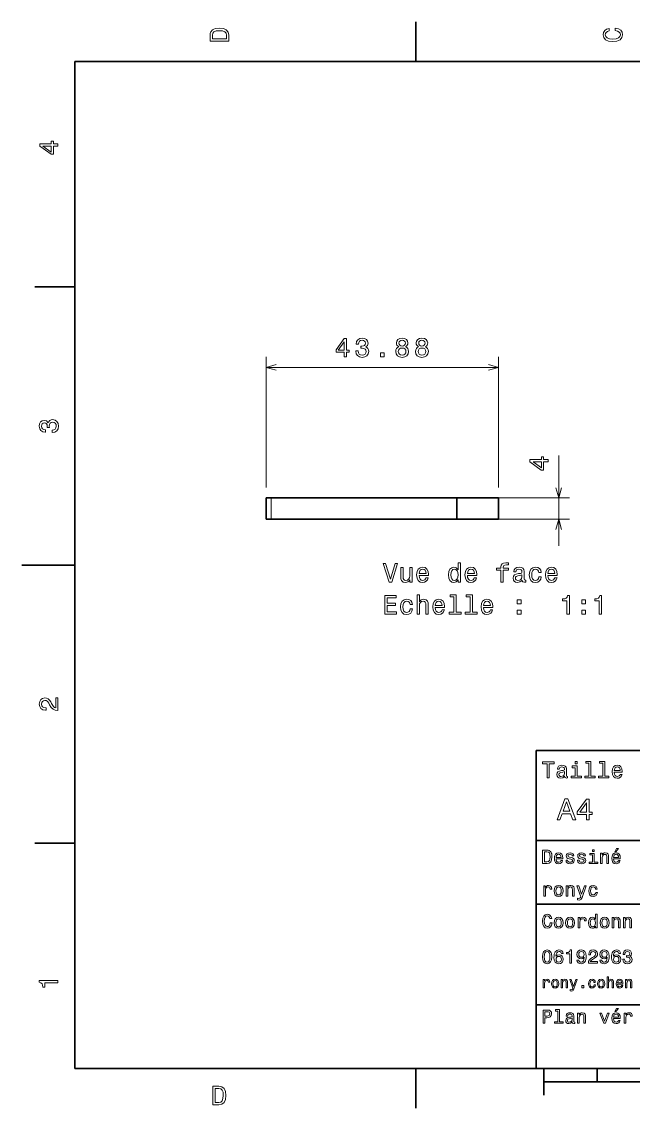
# Model space of a CAD drawing. Extents: x 0 to 297, y 0 to 210.
# Drawn here: x 0 to 115.3, y 2.5 to 207.5 of the extents above; entities that cross this region are included whole.
import ezdxf

# ---------------------------------------------------------------- set-up
doc = ezdxf.new("R2010")
doc.units = 0

msp = doc.modelspace()

# ---------------------------------------------------------------- linework, layer by layer
at = {"color": 7, "lineweight": 35, "ltscale": 0.1875}
for p, q in [((74.300003, 200), (74.300003, 207.5)), ((10, 157.5), (2.5, 157.5)), ((10, 52.5), (2.5, 52.5)), ((74.300003, 10), (74.300003, 2.5))]:
    msp.add_line(p, q, dxfattribs=at)
at = {"color": 7, "lineweight": 35}
for p, q in [((287, 200), (10, 200)), ((10, 200), (10, 10)), ((82.057739, 117.647324), (47.074219, 117.647324)), ((82.057739, 113.647324), (47.074219, 113.647324)), ((97, 10), (97, 70)), ((97, 70), (287, 70)), ((97, 53), (162, 53)), ((97, 41), (162, 41)), ((97, 22), (162, 22)), ((10, 10), (287, 10)), ((97, 10), (287, 10)), ((98.5, 7.5), (198.5, 7.5))]:
    msp.add_line(p, q, dxfattribs=at)
at = {"color": 7, "lineweight": 13}
for p, q in [((46.074219, 119.647324), (46.074219, 144.280594)), ((89.950195, 119.647324), (89.950195, 144.280594)), ((46.074219, 142.280594), (89.950195, 142.280594))]:
    msp.add_line(p, q, dxfattribs=at)
at = {"color": 230, "lineweight": 13, "ltscale": 0.4259}
msp.add_line((101.282227, 108.647324), (101.282227, 125.683334), dxfattribs=at)
at = {"color": 7, "lineweight": 35, "ltscale": 0.025}
for p, q in [((46.074219, 117.647324), (47.074219, 117.647324)), ((46.074219, 113.647324), (47.074219, 113.647324))]:
    msp.add_line(p, q, dxfattribs=at)
at = {"color": 7, "lineweight": 35, "ltscale": 0.1}
for p, q in [((46.074219, 113.647324), (46.074219, 117.647324)), ((82.057739, 113.647324), (82.057739, 117.647324)), ((89.950195, 117.647324), (89.950195, 113.647324))]:
    msp.add_line(p, q, dxfattribs=at)
at = {"color": 7, "lineweight": 13, "ltscale": 0.1}
msp.add_line((47.074219, 113.647324), (47.074219, 117.647324), dxfattribs=at)
at = {"color": 7, "lineweight": 35, "ltscale": 0.197311}
for p, q in [((82.057739, 117.647324), (89.950195, 117.647324)), ((82.057739, 113.647324), (89.950195, 113.647324))]:
    msp.add_line(p, q, dxfattribs=at)
at = {"color": 230, "lineweight": 13, "ltscale": 0.480612}
for p, q in [((84.057739, 117.647324), (103.282227, 117.647324)), ((84.057739, 113.647324), (103.282227, 113.647324))]:
    msp.add_line(p, q, dxfattribs=at)
at = {"color": 7, "lineweight": 35, "ltscale": 0.25}
msp.add_line((10, 105), (0, 105), dxfattribs=at)
at = {"color": 7, "lineweight": 35, "ltscale": 0.125}
msp.add_line((98.5, 10), (98.5, 5), dxfattribs=at)
at = {"color": 7, "lineweight": 35, "ltscale": 0.0625}
msp.add_line((108.5, 10), (108.5, 7.5), dxfattribs=at)
at = {"color": 7, "lineweight": 13}
for points in [[(35.533215, 204.994965), (35.533215, 203.829971), (39.033215, 203.829971), (39.033215, 204.994965), (38.922264, 205.544678), (38.584366, 205.953171), (38.034657, 206.205338), (37.283215, 206.296112), (36.516644, 206.215424), (36.21405, 206.114563), (35.971977, 205.973343), (35.644165, 205.56485), (35.563473, 205.297562)], [(35.951801, 204.959656), (36.027451, 205.342941), (36.259438, 205.605194), (36.672985, 205.761536), (37.283215, 205.811966), (37.873272, 205.756485), (38.286816, 205.600143), (38.533936, 205.332855), (38.614628, 204.959656), (38.614628, 204.298996), (35.951801, 204.298996)], [(111.93206, 205.817017), (112.35569, 205.716141), (112.658287, 205.549713), (112.844887, 205.317734), (112.905403, 205.045395), (112.814629, 204.71759), (112.54229, 204.460388), (112.098488, 204.28891), (111.483215, 204.233429), (110.872986, 204.28891), (110.424141, 204.455338), (110.151802, 204.71254), (110.055984, 205.045395), (110.106415, 205.287476), (110.247627, 205.494247), (110.474571, 205.655624), (110.787247, 205.766571), (110.787247, 206.245682), (110.308144, 206.094391), (109.94503, 205.832138), (109.718086, 205.474075), (109.637398, 205.045395), (109.763474, 204.510818), (110.116501, 204.10231), (110.696472, 203.840057), (111.483215, 203.749283), (112.269958, 203.840057), (112.84993, 204.10231), (113.208, 204.510818), (113.329041, 205.045395), (113.233215, 205.51442), (112.965927, 205.892654), (112.527161, 206.159943), (111.93206, 206.301163)], [(6.833213, 184.02739), (6.833213, 184.481277), (5.965778, 184.481277), (5.965778, 184.98056), (5.56232, 184.98056), (5.56232, 184.481277), (3.408862, 184.481277), (3.408862, 184.022339), (5.521974, 182.489197), (5.965778, 182.489197), (5.965778, 184.02739)], [(5.56232, 182.912827), (3.993876, 184.02739), (5.56232, 184.02739)], [(60.817566, 144.280594), (61.271423, 144.280594), (61.271423, 145.148026), (61.770691, 145.148026), (61.770691, 145.551498), (61.271423, 145.551498), (61.271423, 147.704941), (60.8125, 147.704941), (59.279358, 145.591843), (59.279358, 145.148026), (60.817566, 145.148026)], [(63.00531, 145.38002), (63.00531, 145.344711), (63.085999, 144.86055), (63.322998, 144.497452), (63.696228, 144.265457), (64.19043, 144.179733), (64.714966, 144.265457), (65.108337, 144.487381), (65.360474, 144.840378), (65.451233, 145.294296), (65.410889, 145.591843), (65.299988, 145.833908), (65.118408, 146.020493), (64.876343, 146.156662), (65.204163, 146.429001), (65.320129, 146.862717), (65.244507, 147.256088), (65.027649, 147.553635), (64.674622, 147.74025), (64.19043, 147.805801), (63.736572, 147.725113), (63.388611, 147.50322), (63.161621, 147.150192), (63.085999, 146.681168), (63.085999, 146.645859), (63.534851, 146.645859), (63.575195, 146.968643), (63.706299, 147.200638), (63.918091, 147.341843), (64.215698, 147.392258), (64.477905, 147.351913), (64.669556, 147.246017), (64.785583, 147.074539), (64.830933, 146.842545), (64.785583, 146.595444), (64.66449, 146.429001), (64.452698, 146.32814), (64.165222, 146.297897), (63.968567, 146.302933), (63.968567, 145.904526), (64.215698, 145.914597), (64.533386, 145.869217), (64.770447, 145.748184), (64.911621, 145.551498), (64.962097, 145.294296), (64.906616, 145.001785), (64.760315, 144.784927), (64.528381, 144.648758), (64.220703, 144.603348), (63.903015, 144.653793), (63.671021, 144.805099), (63.524719, 145.047165), (63.469299, 145.38002)], [(71.122864, 146.166763), (70.865662, 146.025558), (70.689148, 145.828873), (70.578186, 145.581741), (70.542908, 145.284195), (70.623596, 144.835342), (70.855591, 144.487381), (71.233826, 144.265457), (71.74823, 144.179733), (72.257629, 144.265457), (72.635864, 144.487381), (72.867859, 144.835342), (72.953552, 145.284195), (72.913208, 145.581741), (72.807312, 145.828873), (72.625732, 146.025558), (72.373596, 146.166763), (72.575317, 146.287796), (72.716553, 146.454239), (72.802246, 146.65596), (72.83252, 146.903061), (72.751831, 147.261154), (72.540039, 147.548599), (72.197083, 147.735214), (71.74823, 147.805801), (71.294373, 147.735214), (70.951416, 147.548599), (70.734558, 147.261154), (70.658875, 146.903061), (70.684143, 146.65596), (70.769836, 146.454239)], [(74.858887, 146.166763), (74.601685, 146.025558), (74.425171, 145.828873), (74.314209, 145.581741), (74.278931, 145.284195), (74.359619, 144.835342), (74.591614, 144.487381), (74.969849, 144.265457), (75.484253, 144.179733), (75.993652, 144.265457), (76.371887, 144.487381), (76.603882, 144.835342), (76.689575, 145.284195), (76.649231, 145.581741), (76.543335, 145.828873), (76.361755, 146.025558), (76.109619, 146.166763), (76.31134, 146.287796), (76.452576, 146.454239), (76.538269, 146.65596), (76.568542, 146.903061), (76.487854, 147.261154), (76.276062, 147.548599), (75.933105, 147.735214), (75.484253, 147.805801), (75.030396, 147.735214), (74.687439, 147.548599), (74.470581, 147.261154), (74.394897, 146.903061), (74.420166, 146.65596), (74.505859, 146.454239)], [(59.703003, 145.551498), (60.817566, 147.119919), (60.817566, 145.551498)], [(71.027039, 145.294296), (71.072449, 145.561569), (71.218689, 145.76329), (71.445618, 145.894424), (71.74823, 145.939804), (72.045776, 145.894424), (72.272705, 145.76329), (72.419006, 145.561569), (72.469421, 145.294296), (72.419006, 145.006821), (72.272705, 144.789963), (72.045776, 144.648758), (71.74823, 144.603348), (71.445618, 144.648758), (71.218689, 144.789963), (71.072449, 145.006821)], [(71.138, 146.862717), (71.178345, 147.084641), (71.299377, 147.256088), (71.491028, 147.362015), (71.74823, 147.402359), (72.000427, 147.362015), (72.192017, 147.256088), (72.313049, 147.084641), (72.358459, 146.862717), (72.313049, 146.635788), (72.192017, 146.459274), (72.000427, 146.343277), (71.74823, 146.307968), (71.491028, 146.348312), (71.299377, 146.459274), (71.178345, 146.635788)], [(74.763062, 145.294296), (74.808472, 145.561569), (74.954712, 145.76329), (75.181641, 145.894424), (75.484253, 145.939804), (75.781799, 145.894424), (76.008728, 145.76329), (76.155029, 145.561569), (76.205444, 145.294296), (76.155029, 145.006821), (76.008728, 144.789963), (75.781799, 144.648758), (75.484253, 144.603348), (75.181641, 144.648758), (74.954712, 144.789963), (74.808472, 145.006821)], [(74.874023, 146.862717), (74.914368, 147.084641), (75.0354, 147.256088), (75.227051, 147.362015), (75.484253, 147.402359), (75.73645, 147.362015), (75.92804, 147.256088), (76.049072, 147.084641), (76.094482, 146.862717), (76.049072, 146.635788), (75.92804, 146.459274), (75.73645, 146.343277), (75.484253, 146.307968), (75.227051, 146.348312), (75.0354, 146.459274), (74.914368, 146.635788)], [(67.664246, 144.280594), (68.360168, 144.280594), (68.360168, 145.032028), (67.664246, 145.032028)], [(5.73379, 129.979111), (5.769093, 129.979111), (6.253242, 130.059799), (6.616354, 130.296829), (6.848343, 130.670029), (6.934078, 131.164276), (6.848343, 131.688766), (6.626441, 132.082138), (6.273415, 132.334305), (5.819525, 132.425079), (5.521974, 132.384735), (5.279899, 132.273788), (5.0933, 132.092224), (4.957133, 131.850143), (4.684798, 132.177963), (4.251081, 132.293961), (3.857709, 132.218307), (3.560158, 132.00145), (3.373559, 131.648422), (3.307997, 131.164276), (3.388689, 130.710388), (3.610591, 130.362396), (3.963617, 130.135452), (4.432637, 130.059799), (4.46794, 130.059799), (4.46794, 130.508652), (4.145173, 130.548996), (3.913184, 130.680115), (3.771974, 130.891937), (3.721542, 131.189484), (3.761888, 131.451736), (3.867795, 131.643372), (4.039265, 131.759369), (4.271254, 131.804764), (4.518372, 131.759369), (4.684798, 131.638336), (4.785663, 131.426514), (4.815922, 131.139053), (4.810879, 130.942368), (5.209294, 130.942368), (5.199208, 131.189484), (5.244596, 131.507217), (5.365634, 131.744247), (5.56232, 131.885452), (5.819525, 131.935883), (6.112032, 131.880417), (6.328891, 131.734161), (6.465058, 131.502167), (6.510447, 131.194534), (6.460014, 130.876801), (6.308718, 130.644821), (6.066643, 130.498566), (5.73379, 130.443085)], [(70.407738, 105.295738), (69.53022, 102.315193), (68.62748, 105.295738), (68.148376, 105.295738), (69.278061, 101.790695), (69.782379, 101.790695), (70.886848, 105.295738)], [(74.946648, 103.016197), (76.721863, 103.016197), (76.726906, 103.222969), (76.64621, 103.80294), (76.424309, 104.236664), (76.071289, 104.498909), (75.602264, 104.594727), (75.143333, 104.493866), (74.790306, 104.211441), (74.563362, 103.75251), (74.482666, 103.147324), (74.558319, 102.527008), (74.785263, 102.073112), (75.133247, 101.790695), (75.587135, 101.694878), (75.980507, 101.760437), (76.303276, 101.931908), (76.540306, 102.204239), (76.676476, 102.567352), (76.237709, 102.567352), (76.146935, 102.365623), (76.015808, 102.214325), (75.642609, 102.093292), (75.355148, 102.148766), (75.13829, 102.325279), (74.997078, 102.61274), (74.946648, 103.001068)], [(82.294632, 102.209282), (82.294632, 101.790695), (82.738434, 101.790695), (82.738434, 105.411736), (82.299667, 105.411736), (82.299667, 104.085365), (81.961777, 104.468651), (81.755005, 104.559425), (81.517975, 104.594727), (81.089294, 104.493866), (80.756447, 104.211441), (80.539581, 103.757553), (80.463936, 103.147324), (80.539581, 102.537094), (80.756447, 102.078156), (81.089294, 101.790695), (81.517975, 101.694878), (81.755005, 101.730179), (81.96682, 101.820953)], [(84.054718, 103.016197), (85.829933, 103.016197), (85.834976, 103.222969), (85.75428, 103.80294), (85.532379, 104.236664), (85.179352, 104.498909), (84.710335, 104.594727), (84.251404, 104.493866), (83.898376, 104.211441), (83.671432, 103.75251), (83.590736, 103.147324), (83.666389, 102.527008), (83.893333, 102.073112), (84.241318, 101.790695), (84.695206, 101.694878), (85.088577, 101.760437), (85.411346, 101.931908), (85.648376, 102.204239), (85.784546, 102.567352), (85.345779, 102.567352), (85.255005, 102.365623), (85.123878, 102.214325), (84.750679, 102.093292), (84.463219, 102.148766), (84.246353, 102.325279), (84.105148, 102.61274), (84.054718, 103.001068)], [(90.353706, 104.029892), (90.353706, 101.790695), (90.797516, 101.790695), (90.797516, 104.029892), (91.806152, 104.029892), (91.806152, 104.408127), (90.797516, 104.408127), (90.797516, 104.574554), (90.832809, 104.776283), (90.948807, 104.912453), (91.145493, 104.993141), (91.427917, 105.023407), (91.806152, 105.003235), (91.806152, 105.38652), (91.327049, 105.411736), (90.893333, 105.366341), (90.590736, 105.230179), (90.40918, 104.993141), (90.353706, 104.655251), (90.353706, 104.408127), (89.541748, 104.408127), (89.541748, 104.029892)], [(94.383247, 102.143723), (94.383247, 102.128593), (94.408463, 101.957123), (94.484108, 101.836082), (94.801834, 101.740265), (95.04895, 101.780609), (95.04895, 102.12355), (94.943039, 102.108421), (94.801834, 102.173981), (94.776619, 102.37571), (94.776619, 103.777725), (94.716095, 104.135796), (94.539581, 104.387955), (94.231949, 104.539253), (93.798233, 104.594727), (93.374603, 104.53421), (93.06192, 104.36274), (92.865234, 104.095451), (92.799667, 103.742424), (92.799667, 103.712166), (93.19809, 103.712166), (93.233391, 103.923981), (93.344337, 104.075279), (93.525894, 104.166054), (93.783104, 104.201355), (94.03022, 104.17614), (94.206734, 104.100494), (94.312637, 103.969368), (94.347946, 103.787811), (94.327774, 103.575996), (94.247078, 103.470093), (94.045349, 103.419655), (93.667107, 103.379311), (93.233391, 103.288536), (92.925751, 103.127151), (92.744194, 102.874992), (92.688721, 102.501793), (92.739151, 102.168938), (92.895493, 101.921822), (93.147652, 101.76548), (93.495636, 101.710007), (93.964661, 101.81591)], [(97.535263, 103.601212), (97.974022, 103.601212), (97.88324, 104.004669), (97.666382, 104.322395), (97.328491, 104.519081), (96.889725, 104.594727), (96.405579, 104.493866), (96.037422, 104.211441), (95.805435, 103.75251), (95.724747, 103.137238), (95.800392, 102.527008), (96.027336, 102.073112), (96.385406, 101.790695), (96.874603, 101.694878), (97.308319, 101.770523), (97.64621, 101.982338), (97.878204, 102.315193), (97.979065, 102.758995), (97.555435, 102.758995), (97.479782, 102.476578), (97.338577, 102.264755), (97.136848, 102.133636), (96.889725, 102.093292), (96.582092, 102.158852), (96.360191, 102.36058), (96.224022, 102.688393), (96.178635, 103.152367), (96.224022, 103.606255), (96.365234, 103.934067), (96.592178, 104.135796), (96.889725, 104.206398), (97.151978, 104.161011), (97.348663, 104.045021), (97.479782, 103.853378)], [(99.234833, 103.016197), (101.01004, 103.016197), (101.015091, 103.222969), (100.934395, 103.80294), (100.712494, 104.236664), (100.359467, 104.498909), (99.89045, 104.594727), (99.431519, 104.493866), (99.078491, 104.211441), (98.851547, 103.75251), (98.770851, 103.147324), (98.846497, 102.527008), (99.073441, 102.073112), (99.421432, 101.790695), (99.87532, 101.694878), (100.268692, 101.760437), (100.591461, 101.931908), (100.828491, 102.204239), (100.964661, 102.567352), (100.525894, 102.567352), (100.43512, 102.365623), (100.303993, 102.214325), (99.930794, 102.093292), (99.643326, 102.148766), (99.426468, 102.325279), (99.285263, 102.61274), (99.234833, 103.001068)], [(73.610191, 104.498909), (73.166382, 104.498909), (73.166382, 102.935509), (73.115952, 102.572395), (72.969696, 102.31015), (72.742752, 102.148766), (72.445206, 102.098335), (72.208176, 102.13868), (72.056877, 102.259712), (71.971138, 102.466484), (71.950966, 102.758995), (71.950966, 104.498909), (71.507164, 104.498909), (71.507164, 102.718651), (71.522293, 102.36058), (71.618118, 102.063026), (71.910622, 101.790695), (72.379639, 101.694878), (72.631805, 101.730179), (72.848663, 101.820953), (73.035263, 101.977295), (73.186562, 102.204239), (73.186562, 101.790695), (73.610191, 101.790695)], [(74.946648, 103.389397), (75.002121, 103.737381), (75.13829, 103.994583), (75.345062, 104.150925), (75.617393, 104.206398), (75.884689, 104.150925), (76.091461, 103.994583), (76.217537, 103.737381), (76.262924, 103.389397)], [(81.59362, 104.196312), (81.886124, 104.12571), (82.108032, 103.929024), (82.239151, 103.601212), (82.289581, 103.147324), (82.239151, 102.688393), (82.108032, 102.36058), (81.886124, 102.158852), (81.59362, 102.093292), (81.316238, 102.158852), (81.104424, 102.36058), (80.963219, 102.693436), (80.917824, 103.147324), (80.963219, 103.596169), (81.104424, 103.923981), (81.316238, 104.12571)], [(84.054718, 103.389397), (84.110191, 103.737381), (84.246353, 103.994583), (84.453125, 104.150925), (84.725464, 104.206398), (84.992752, 104.150925), (85.199524, 103.994583), (85.325607, 103.737381), (85.370995, 103.389397)], [(94.332809, 102.738823), (94.272293, 102.476578), (94.110909, 102.274841), (93.868835, 102.143723), (93.571289, 102.098335), (93.379639, 102.12355), (93.243477, 102.204239), (93.157745, 102.345451), (93.132523, 102.542137), (93.152695, 102.718651), (93.233391, 102.844727), (93.556152, 102.985939), (93.964661, 103.046455), (94.332809, 103.167496)], [(99.234833, 103.389397), (99.290306, 103.737381), (99.426468, 103.994583), (99.63324, 104.150925), (99.905579, 104.206398), (100.172867, 104.150925), (100.379639, 103.994583), (100.505722, 103.737381), (100.551109, 103.389397)], [(68.471138, 95.743866), (70.690163, 95.743866), (70.690163, 96.167496), (68.93512, 96.167496), (68.93512, 97.352654), (70.49852, 97.352654), (70.49852, 97.77124), (68.93512, 97.77124), (68.93512, 98.820236), (70.649818, 98.820236), (70.649818, 99.243866), (68.471138, 99.243866)], [(73.247078, 97.554382), (73.685837, 97.554382), (73.595062, 97.95784), (73.378204, 98.275566), (73.040306, 98.472252), (72.601547, 98.547897), (72.117393, 98.447037), (71.749237, 98.164612), (71.51725, 97.705681), (71.436562, 97.090408), (71.512207, 96.480179), (71.739151, 96.026283), (72.097221, 95.743866), (72.586418, 95.648048), (73.020134, 95.723694), (73.358032, 95.935509), (73.590019, 96.268364), (73.69088, 96.712166), (73.26725, 96.712166), (73.191605, 96.429749), (73.050392, 96.217926), (72.848663, 96.086807), (72.601547, 96.046463), (72.293907, 96.112022), (72.072006, 96.313751), (71.935837, 96.641563), (71.89045, 97.105537), (71.935837, 97.559425), (72.077049, 97.887238), (72.303993, 98.088966), (72.601547, 98.159569), (72.863792, 98.114182), (73.060478, 97.998192), (73.191605, 97.806549)], [(74.558319, 95.743866), (75.002121, 95.743866), (75.002121, 97.307266), (75.047508, 97.665337), (75.193764, 97.927582), (75.420708, 98.088966), (75.723305, 98.149483), (75.965378, 98.099052), (76.116676, 97.962883), (76.192322, 97.735939), (76.217537, 97.43335), (76.217537, 95.743866), (76.661346, 95.743866), (76.661346, 97.524124), (76.641167, 97.882195), (76.550392, 98.179749), (76.252838, 98.45208), (75.788864, 98.547897), (75.536705, 98.512596), (75.319847, 98.416779), (75.13829, 98.26548), (75.002121, 98.058708), (75.002121, 99.364906), (74.558319, 99.364906)], [(77.982666, 96.969368), (79.757889, 96.969368), (79.762924, 97.17614), (79.682236, 97.756111), (79.460335, 98.189835), (79.107307, 98.45208), (78.63829, 98.547897), (78.179352, 98.447037), (77.826324, 98.164612), (77.59938, 97.705681), (77.518692, 97.100494), (77.594337, 96.480179), (77.821289, 96.026283), (78.169266, 95.743866), (78.623161, 95.648048), (79.016533, 95.713608), (79.339294, 95.885078), (79.576324, 96.15741), (79.712494, 96.520523), (79.273735, 96.520523), (79.182953, 96.318794), (79.051834, 96.167496), (78.678635, 96.046463), (78.391167, 96.101936), (78.174309, 96.27845), (78.033104, 96.56591), (77.982666, 96.954239)], [(81.512924, 98.991707), (81.512924, 96.117065), (80.600105, 96.117065), (80.600105, 95.743866), (82.86451, 95.743866), (82.86451, 96.117065), (81.956734, 96.117065), (81.956734, 99.364906), (80.816963, 99.364906), (80.816963, 98.991707)], [(84.54895, 98.991707), (84.54895, 96.117065), (83.636124, 96.117065), (83.636124, 95.743866), (85.900536, 95.743866), (85.900536, 96.117065), (84.992752, 96.117065), (84.992752, 99.364906), (83.852982, 99.364906), (83.852982, 98.991707)], [(87.090736, 96.969368), (88.865952, 96.969368), (88.870995, 97.17614), (88.790306, 97.756111), (88.568405, 98.189835), (88.215378, 98.45208), (87.746353, 98.547897), (87.287422, 98.447037), (86.934402, 98.164612), (86.707451, 97.705681), (86.626762, 97.100494), (86.702408, 96.480179), (86.929352, 96.026283), (87.277336, 95.743866), (87.731232, 95.648048), (88.124603, 95.713608), (88.447365, 95.885078), (88.684402, 96.15741), (88.820564, 96.520523), (88.381805, 96.520523), (88.291023, 96.318794), (88.159904, 96.167496), (87.786705, 96.046463), (87.499237, 96.101936), (87.282379, 96.27845), (87.141174, 96.56591), (87.090736, 96.954239)], [(93.470421, 97.700638), (94.166382, 97.700638), (94.166382, 98.45208), (93.470421, 98.45208)], [(102.835693, 95.743866), (103.294624, 95.743866), (103.294624, 99.269081), (102.951691, 99.269081), (102.860909, 98.961449), (102.679352, 98.754669), (102.401978, 98.633636), (102.018692, 98.593292), (102.018692, 98.235222), (102.835693, 98.235222)], [(105.61451, 97.700638), (106.310471, 97.700638), (106.310471, 98.45208), (105.61451, 98.45208)], [(108.907738, 95.743866), (109.366669, 95.743866), (109.366669, 99.269081), (109.023727, 99.269081), (108.932953, 98.961449), (108.751396, 98.754669), (108.474014, 98.633636), (108.090729, 98.593292), (108.090729, 98.235222), (108.907738, 98.235222)], [(77.982666, 97.342567), (78.038147, 97.690552), (78.174309, 97.947754), (78.381081, 98.104095), (78.653419, 98.159569), (78.920708, 98.104095), (79.12748, 97.947754), (79.253563, 97.690552), (79.29895, 97.342567)], [(87.090736, 97.342567), (87.14621, 97.690552), (87.282379, 97.947754), (87.489151, 98.104095), (87.76149, 98.159569), (88.028778, 98.104095), (88.23555, 97.947754), (88.361633, 97.690552), (88.407021, 97.342567)], [(93.470421, 95.743866), (94.166382, 95.743866), (94.166382, 96.495308), (93.470421, 96.495308)], [(105.61451, 95.743866), (106.310471, 95.743866), (106.310471, 96.495308), (105.61451, 96.495308)], [(6.833213, 77.519447), (6.833213, 79.925072), (6.399496, 79.925072), (6.399496, 78.023773), (6.162464, 78.129684), (5.965778, 78.311241), (5.607709, 78.871033), (5.456412, 79.168587), (5.239553, 79.501442), (4.987392, 79.738472), (4.689842, 79.874641), (4.351945, 79.925072), (3.928314, 79.839333), (3.595461, 79.602303), (3.383646, 79.239189), (3.307997, 78.770172), (3.393732, 78.286018), (3.630764, 77.91787), (4.009006, 77.680832), (4.508286, 77.600143), (4.578891, 77.600143), (4.578891, 78.059074), (4.538545, 78.059074), (4.195605, 78.104462), (3.943444, 78.240631), (3.782061, 78.457489), (3.726585, 78.744957), (3.777017, 79.03746), (3.903098, 79.254318), (4.099784, 79.395531), (4.346902, 79.445961), (4.578891, 79.41066), (4.775577, 79.314842), (4.947046, 79.153458), (5.098343, 78.931557), (5.259727, 78.634003), (5.572406, 78.139771), (5.90526, 77.791786), (6.308718, 77.585014), (6.818084, 77.519447)], [(99.102303, 64.837173), (99.5, 64.837173), (99.5, 67.47406), (100.407784, 67.47406), (100.407784, 67.837173), (98.190201, 67.837173), (98.190201, 67.47406), (99.102303, 67.47406)], [(104.786743, 67.940918), (104.384727, 67.940918), (104.384727, 67.508644), (104.786743, 67.508644)], [(106.969742, 67.621033), (106.969742, 65.157059), (106.187317, 65.157059), (106.187317, 64.837173), (108.128242, 64.837173), (108.128242, 65.157059), (107.350143, 65.157059), (107.350143, 67.940918), (106.373199, 67.940918), (106.373199, 67.621033)], [(109.572044, 67.621033), (109.572044, 65.157059), (108.789627, 65.157059), (108.789627, 64.837173), (110.730545, 64.837173), (110.730545, 65.157059), (109.952454, 65.157059), (109.952454, 67.940918), (108.975502, 67.940918), (108.975502, 67.621033)], [(102.387611, 65.139771), (102.387611, 65.126801), (102.409225, 64.979828), (102.47406, 64.876076), (102.746399, 64.793945), (102.958214, 64.828529), (102.958214, 65.122475), (102.867432, 65.109505), (102.746399, 65.165703), (102.724785, 65.338615), (102.724785, 66.540344), (102.672913, 66.84726), (102.521614, 67.0634), (102.257927, 67.193085), (101.886169, 67.240631), (101.523056, 67.188759), (101.255043, 67.041786), (101.086456, 66.812675), (101.030258, 66.510086), (101.030258, 66.484146), (101.371758, 66.484146), (101.402016, 66.665703), (101.497116, 66.795387), (101.65274, 66.873199), (101.873199, 66.903458), (102.085014, 66.881844), (102.236313, 66.817001), (102.327087, 66.704605), (102.357346, 66.548988), (102.340057, 66.367432), (102.270897, 66.276657), (102.097984, 66.233429), (101.773773, 66.198845), (101.402016, 66.121033), (101.138329, 65.982704), (100.982712, 65.766571), (100.935158, 65.446686), (100.978386, 65.161385), (101.112389, 64.949562), (101.328529, 64.815559), (101.626801, 64.768013), (102.028816, 64.858788)], [(102.344383, 65.649857), (102.292511, 65.425072), (102.154182, 65.252159), (101.946686, 65.139771), (101.691643, 65.100861), (101.527374, 65.122475), (101.41066, 65.191643), (101.337173, 65.312675), (101.315559, 65.481262), (101.332855, 65.632561), (101.402016, 65.740631), (101.678673, 65.861671), (102.028816, 65.913544), (102.344383, 66.017288)], [(104.773773, 65.157059), (104.773773, 67.080688), (103.796829, 67.080688), (103.796829, 66.756485), (104.393372, 66.756485), (104.393372, 65.157059), (103.615273, 65.157059), (103.615273, 64.837173), (105.560516, 64.837173), (105.560516, 65.157059)], [(111.750717, 65.887604), (113.272339, 65.887604), (113.276657, 66.064842), (113.207497, 66.561958), (113.017288, 66.933716), (112.714699, 67.158501), (112.312683, 67.240631), (111.919312, 67.154175), (111.616714, 66.912102), (111.422188, 66.51873), (111.353027, 66), (111.41787, 65.4683), (111.612396, 65.079247), (111.91066, 64.837173), (112.299713, 64.755043), (112.636887, 64.811234), (112.913544, 64.958214), (113.116714, 65.191643), (113.233429, 65.502876), (112.857346, 65.502876), (112.779541, 65.329971), (112.667145, 65.200287), (112.34726, 65.096542), (112.100868, 65.144089), (111.914986, 65.295387), (111.793945, 65.541786), (111.750717, 65.874634)], [(111.750717, 66.207489), (111.798271, 66.50576), (111.914986, 66.726219), (112.092216, 66.860229), (112.325653, 66.907776), (112.554756, 66.860229), (112.731987, 66.726219), (112.840057, 66.50576), (112.878967, 66.207489)], [(100.982712, 56.9049), (101.51297, 56.9049), (101.933716, 58.080692), (103.530258, 58.080692), (103.951012, 56.9049), (104.492798, 56.9049), (103.028816, 60.910664), (102.440926, 60.910664)], [(102.118156, 58.570606), (102.734871, 60.334293), (103.351585, 58.570606)], [(106.521614, 56.9049), (107.040344, 56.9049), (107.040344, 57.896255), (107.610954, 57.896255), (107.610954, 58.357349), (107.040344, 58.357349), (107.040344, 60.818443), (106.515854, 60.818443), (104.763687, 58.403458), (104.763687, 57.896255), (106.521614, 57.896255)], [(105.247841, 58.357349), (106.521614, 60.149857), (106.521614, 58.357349)], [(107.992798, 51.27702), (107.657784, 51.27702), (107.657784, 50.916786), (107.992798, 50.916786)], [(111.84726, 50.88797), (112.059799, 50.88797), (112.560516, 51.500362), (112.207489, 51.500362)], [(99.080688, 51.190563), (98.248558, 51.190563), (98.248558, 48.690563), (99.080688, 48.690563), (99.473343, 48.769814), (99.765129, 49.011169), (99.945244, 49.40382), (100.010086, 49.940563), (99.952446, 50.488113), (99.880402, 50.70425), (99.779541, 50.877163), (99.487755, 51.111313), (99.296829, 51.168949)], [(99.055473, 50.891571), (99.329254, 50.837536), (99.516571, 50.671829), (99.628242, 50.376442), (99.664268, 49.940563), (99.624641, 49.519093), (99.51297, 49.223705), (99.322044, 49.047192), (99.055473, 48.989555), (98.583572, 48.989555), (98.583572, 50.891571)], [(100.784584, 49.565922), (102.052597, 49.565922), (102.056198, 49.713619), (101.998558, 50.127884), (101.840057, 50.437683), (101.587898, 50.625), (101.252884, 50.693443), (100.925072, 50.621399), (100.672913, 50.41967), (100.510803, 50.091862), (100.453171, 49.659584), (100.507202, 49.216499), (100.669312, 48.892292), (100.91787, 48.690563), (101.242073, 48.62212), (101.523056, 48.668949), (101.753601, 48.791428), (101.922913, 48.98595), (102.020172, 49.245319), (101.706772, 49.245319), (101.64193, 49.101227), (101.548271, 48.993156), (101.2817, 48.9067), (101.07637, 48.946327), (100.921471, 49.072407), (100.820602, 49.27774), (100.784584, 49.555115)], [(100.784584, 49.832493), (100.824211, 50.081055), (100.921471, 50.264771), (101.069168, 50.376442), (101.263687, 50.416069), (101.454613, 50.376442), (101.602303, 50.264771), (101.69236, 50.081055), (101.724785, 49.832493)], [(103.623199, 49.818085), (103.317001, 49.890129), (103.090057, 49.972984), (103.014412, 50.142292), (103.036026, 50.261169), (103.111671, 50.347622), (103.234146, 50.401657), (103.41066, 50.423271), (103.579971, 50.401657), (103.713257, 50.336815), (103.799713, 50.239555), (103.835732, 50.109871), (104.145531, 50.109871), (104.145531, 50.117077), (104.091499, 50.351227), (103.943802, 50.534943), (103.713257, 50.650219), (103.41066, 50.693443), (103.104469, 50.650219), (102.881126, 50.531342), (102.740631, 50.354828), (102.697403, 50.131485), (102.729828, 49.915348), (102.830688, 49.76405), (102.996399, 49.655983), (103.237755, 49.580334), (103.590775, 49.493877), (103.806915, 49.40382), (103.864555, 49.331772), (103.886169, 49.223705), (103.853745, 49.09042), (103.767288, 48.989555), (103.626801, 48.924713), (103.439484, 48.903099), (103.241356, 48.924713), (103.09726, 49.000362), (103, 49.122841), (102.960373, 49.292149), (102.654175, 49.292149), (102.704613, 49.003963), (102.852303, 48.795029), (103.086456, 48.668949), (103.41066, 48.62212), (103.749283, 48.668949), (103.997841, 48.795029), (104.149139, 48.996758), (104.203171, 49.259727), (104.163544, 49.486671), (104.051872, 49.641571), (103.868156, 49.742435)], [(105.791786, 49.818085), (105.485588, 49.890129), (105.258644, 49.972984), (105.182999, 50.142292), (105.204613, 50.261169), (105.280258, 50.347622), (105.40274, 50.401657), (105.579254, 50.423271), (105.748558, 50.401657), (105.881844, 50.336815), (105.9683, 50.239555), (106.004326, 50.109871), (106.314117, 50.109871), (106.314117, 50.117077), (106.260086, 50.351227), (106.112396, 50.534943), (105.881844, 50.650219), (105.579254, 50.693443), (105.273056, 50.650219), (105.049713, 50.531342), (104.909225, 50.354828), (104.865997, 50.131485), (104.898415, 49.915348), (104.999283, 49.76405), (105.164986, 49.655983), (105.406342, 49.580334), (105.759369, 49.493877), (105.975502, 49.40382), (106.033142, 49.331772), (106.054756, 49.223705), (106.022339, 49.09042), (105.935883, 48.989555), (105.795387, 48.924713), (105.60807, 48.903099), (105.409943, 48.924713), (105.265854, 49.000362), (105.168587, 49.122841), (105.12896, 49.292149), (104.822769, 49.292149), (104.873199, 49.003963), (105.020897, 48.795029), (105.255043, 48.668949), (105.579254, 48.62212), (105.91787, 48.668949), (106.166428, 48.795029), (106.317726, 48.996758), (106.371758, 49.259727), (106.33213, 49.486671), (106.220459, 49.641571), (106.036743, 49.742435)], [(107.981987, 48.957134), (107.981987, 50.560158), (107.16787, 50.560158), (107.16787, 50.289986), (107.664986, 50.289986), (107.664986, 48.957134), (107.016571, 48.957134), (107.016571, 48.690563), (108.637611, 48.690563), (108.637611, 48.957134)], [(109.181557, 48.690563), (109.498558, 48.690563), (109.498558, 49.807278), (109.530983, 50.063042), (109.635445, 50.250362), (109.797546, 50.365635), (110.013687, 50.408863), (110.1866, 50.372841), (110.29467, 50.275578), (110.348701, 50.113472), (110.366714, 49.897335), (110.366714, 48.690563), (110.683716, 48.690563), (110.683716, 49.962177), (110.669312, 50.217941), (110.604469, 50.430477), (110.39193, 50.625), (110.060516, 50.693443), (109.876801, 50.668228), (109.721901, 50.599785), (109.588615, 50.484512), (109.484146, 50.329613), (109.484146, 50.625), (109.181557, 50.625)], [(111.627518, 49.565922), (112.895531, 49.565922), (112.899132, 49.713619), (112.841499, 50.127884), (112.682999, 50.437683), (112.430832, 50.625), (112.095825, 50.693443), (111.768013, 50.621399), (111.515854, 50.41967), (111.353745, 50.091862), (111.296112, 49.659584), (111.350143, 49.216499), (111.512245, 48.892292), (111.760803, 48.690563), (112.085014, 48.62212), (112.365997, 48.668949), (112.596542, 48.791428), (112.765854, 48.98595), (112.863113, 49.245319), (112.549713, 49.245319), (112.484871, 49.101227), (112.391212, 48.993156), (112.124641, 48.9067), (111.919312, 48.946327), (111.764412, 49.072407), (111.663544, 49.27774), (111.627518, 49.555115)], [(111.627518, 49.832493), (111.667145, 50.081055), (111.764412, 50.264771), (111.912102, 50.376442), (112.106628, 50.416069), (112.297546, 50.376442), (112.445244, 50.264771), (112.535301, 50.081055), (112.567726, 49.832493)], [(98.457489, 42.530979), (98.774498, 42.530979), (98.774498, 43.636887), (98.806915, 43.903458), (98.904182, 44.094379), (99.062683, 44.209652), (99.275215, 44.249279), (99.433716, 44.224064), (99.552597, 44.152016), (99.624641, 44.029537), (99.649857, 43.863831), (99.970459, 43.863831), (99.927231, 44.155621), (99.808357, 44.364552), (99.610229, 44.490635), (99.340057, 44.533859), (99.156342, 44.505043), (98.997841, 44.432995), (98.857346, 44.310516), (98.745674, 44.144814), (98.745674, 44.465416), (98.457489, 44.465416)], [(100.413544, 43.496399), (100.471184, 43.056915), (100.636887, 42.732708), (100.899857, 42.530979), (101.252884, 42.462536), (101.602303, 42.530979), (101.865273, 42.729107), (102.030983, 43.053314), (102.092216, 43.496399), (102.030983, 43.935879), (101.865273, 44.263687), (101.602303, 44.461815), (101.252884, 44.533859), (100.899857, 44.461815), (100.636887, 44.260086), (100.471184, 43.935879)], [(100.737755, 43.5), (100.770172, 43.824207), (100.87104, 44.058357), (101.033142, 44.20245), (101.252884, 44.25288), (101.469017, 44.20245), (101.631126, 44.061958), (101.731987, 43.824207), (101.768013, 43.5), (101.731987, 43.172188), (101.631126, 42.934437), (101.469017, 42.790344), (101.252884, 42.743515), (101.033142, 42.790344), (100.87104, 42.934437), (100.770172, 43.172188)], [(102.675797, 42.530979), (102.992798, 42.530979), (102.992798, 43.647694), (103.025215, 43.903458), (103.129684, 44.090778), (103.291786, 44.206051), (103.507927, 44.249279), (103.680832, 44.213257), (103.788902, 44.115993), (103.842941, 43.953888), (103.860954, 43.737751), (103.860954, 42.530979), (104.177956, 42.530979), (104.177956, 43.802593), (104.163544, 44.058357), (104.098701, 44.270893), (103.886169, 44.465416), (103.554756, 44.533859), (103.37104, 44.508644), (103.216141, 44.440201), (103.082855, 44.324928), (102.978386, 44.170029), (102.978386, 44.465416), (102.675797, 44.465416)], [(106.144814, 44.465416), (105.590057, 42.873199), (105.046112, 44.465416), (104.700287, 44.465416), (105.435158, 42.422909), (105.370316, 42.242794), (105.269455, 42.120316), (105.100143, 42.080692), (104.808357, 42.116714), (104.808357, 41.810516), (105.114555, 41.7817), (105.334297, 41.810516), (105.489197, 41.900578), (105.600868, 42.055473), (105.698128, 42.282421), (106.483429, 44.465416)], [(108.244957, 43.824207), (108.558357, 43.824207), (108.493515, 44.112392), (108.338615, 44.339336), (108.09726, 44.479828), (107.783859, 44.533859), (107.438042, 44.461815), (107.175072, 44.260086), (107.009369, 43.932278), (106.951729, 43.492794), (107.005768, 43.056915), (107.16787, 42.732708), (107.42363, 42.530979), (107.773056, 42.462536), (108.082855, 42.516571), (108.324203, 42.667866), (108.489914, 42.905621), (108.561958, 43.222622), (108.259369, 43.222622), (108.20533, 43.020893), (108.104469, 42.869595), (107.960373, 42.775936), (107.783859, 42.747116), (107.564117, 42.793949), (107.405617, 42.938038), (107.308357, 43.172188), (107.27594, 43.503601), (107.308357, 43.827808), (107.409225, 44.061958), (107.571327, 44.206051), (107.783859, 44.256485), (107.971184, 44.224064), (108.111671, 44.141209), (108.20533, 44.004322)], [(99.66787, 37.460373), (99.595818, 37.15778), (99.476944, 36.941643), (99.311241, 36.808357), (99.116714, 36.765129), (98.882568, 36.829971), (98.698845, 37.024494), (98.57637, 37.341499), (98.536743, 37.780979), (98.57637, 38.216858), (98.695244, 38.537464), (98.87896, 38.731987), (99.116714, 38.80043), (99.289627, 38.764408), (99.437317, 38.663544), (99.552597, 38.501442), (99.631844, 38.278099), (99.97406, 38.278099), (99.865997, 38.620316), (99.678673, 38.879681), (99.422913, 39.041786), (99.116714, 39.099422), (98.734871, 39.009365), (98.443085, 38.757202), (98.25576, 38.342937), (98.190926, 37.780979), (98.25576, 37.219021), (98.443085, 36.804756), (98.734871, 36.548992), (99.116714, 36.462536), (99.451729, 36.530979), (99.721901, 36.721901), (99.912827, 37.035301), (100.013687, 37.460373)], [(108.201729, 36.829971), (108.201729, 36.530979), (108.51873, 36.530979), (108.51873, 39.117435), (108.20533, 39.117435), (108.20533, 38.170029), (107.963974, 38.443802), (107.816284, 38.508644), (107.646973, 38.533859), (107.340775, 38.461815), (107.103027, 38.260086), (106.948128, 37.935879), (106.894089, 37.5), (106.948128, 37.064121), (107.103027, 36.736309), (107.340775, 36.530979), (107.646973, 36.462536), (107.816284, 36.487751), (107.967575, 36.552593)], [(100.413544, 37.496399), (100.471184, 37.056915), (100.636887, 36.732708), (100.899857, 36.530979), (101.252884, 36.462536), (101.602303, 36.530979), (101.865273, 36.729107), (102.030983, 37.053314), (102.092216, 37.496399), (102.030983, 37.935879), (101.865273, 38.263687), (101.602303, 38.461815), (101.252884, 38.533859), (100.899857, 38.461815), (100.636887, 38.260086), (100.471184, 37.935879)], [(100.737755, 37.5), (100.770172, 37.824207), (100.87104, 38.058357), (101.033142, 38.20245), (101.252884, 38.25288), (101.469017, 38.20245), (101.631126, 38.061958), (101.731987, 37.824207), (101.768013, 37.5), (101.731987, 37.172188), (101.631126, 36.934437), (101.469017, 36.790344), (101.252884, 36.743515), (101.033142, 36.790344), (100.87104, 36.934437), (100.770172, 37.172188)], [(102.58213, 37.496399), (102.639771, 37.056915), (102.805473, 36.732708), (103.068443, 36.530979), (103.421471, 36.462536), (103.770897, 36.530979), (104.033859, 36.729107), (104.19957, 37.053314), (104.260803, 37.496399), (104.19957, 37.935879), (104.033859, 38.263687), (103.770897, 38.461815), (103.421471, 38.533859), (103.068443, 38.461815), (102.805473, 38.260086), (102.639771, 37.935879)], [(102.906342, 37.5), (102.938759, 37.824207), (103.039627, 38.058357), (103.201729, 38.20245), (103.421471, 38.25288), (103.637611, 38.20245), (103.799713, 38.061958), (103.900574, 37.824207), (103.9366, 37.5), (103.900574, 37.172188), (103.799713, 36.934437), (103.637611, 36.790344), (103.421471, 36.743515), (103.201729, 36.790344), (103.039627, 36.934437), (102.938759, 37.172188)], [(104.963257, 36.530979), (105.280258, 36.530979), (105.280258, 37.636887), (105.312683, 37.903458), (105.409943, 38.094379), (105.568443, 38.209652), (105.780983, 38.249279), (105.939484, 38.224064), (106.058357, 38.152016), (106.130402, 38.029537), (106.155617, 37.863831), (106.476227, 37.863831), (106.432999, 38.155621), (106.314117, 38.364552), (106.115997, 38.490635), (105.845825, 38.533859), (105.662102, 38.505043), (105.503601, 38.432995), (105.363113, 38.310516), (105.251442, 38.144814), (105.251442, 38.465416), (104.963257, 38.465416)], [(107.701012, 38.249279), (107.909943, 38.198845), (108.068443, 38.058357), (108.162102, 37.824207), (108.198128, 37.5), (108.162102, 37.172188), (108.068443, 36.938038), (107.909943, 36.793949), (107.701012, 36.747116), (107.502884, 36.793949), (107.351585, 36.938038), (107.250717, 37.175793), (107.2183, 37.5), (107.250717, 37.820606), (107.351585, 38.054756), (107.502884, 38.198845)], [(109.087898, 37.496399), (109.145531, 37.056915), (109.311241, 36.732708), (109.574203, 36.530979), (109.927231, 36.462536), (110.276657, 36.530979), (110.539627, 36.729107), (110.70533, 37.053314), (110.766571, 37.496399), (110.70533, 37.935879), (110.539627, 38.263687), (110.276657, 38.461815), (109.927231, 38.533859), (109.574203, 38.461815), (109.311241, 38.260086), (109.145531, 37.935879)], [(109.412102, 37.5), (109.444527, 37.824207), (109.545387, 38.058357), (109.707489, 38.20245), (109.927231, 38.25288), (110.143372, 38.20245), (110.305473, 38.061958), (110.406342, 37.824207), (110.44236, 37.5), (110.406342, 37.172188), (110.305473, 36.934437), (110.143372, 36.790344), (109.927231, 36.743515), (109.707489, 36.790344), (109.545387, 36.934437), (109.444527, 37.172188)], [(111.350143, 36.530979), (111.667145, 36.530979), (111.667145, 37.647694), (111.69957, 37.903458), (111.804031, 38.090778), (111.966141, 38.206051), (112.182274, 38.249279), (112.355186, 38.213257), (112.463257, 38.115993), (112.517288, 37.953888), (112.535301, 37.737751), (112.535301, 36.530979), (112.852303, 36.530979), (112.852303, 37.802593), (112.837898, 38.058357), (112.773056, 38.270893), (112.560516, 38.465416), (112.229103, 38.533859), (112.045387, 38.508644), (111.890488, 38.440201), (111.757202, 38.324928), (111.65274, 38.170029), (111.65274, 38.465416), (111.350143, 38.465416)], [(113.51873, 36.530979), (113.835732, 36.530979), (113.835732, 37.647694), (113.868156, 37.903458), (113.972626, 38.090778), (114.134727, 38.206051), (114.350861, 38.249279), (114.523773, 38.213257), (114.631844, 38.115993), (114.685883, 37.953888), (114.703888, 37.737751), (114.703888, 36.530979), (115.020889, 36.530979), (115.020889, 37.802593), (115.006485, 38.058357), (114.941643, 38.270893), (114.729111, 38.465416), (114.39769, 38.533859), (114.213974, 38.508644), (114.059082, 38.440201), (113.925789, 38.324928), (113.821327, 38.170029), (113.821327, 38.465416), (113.51873, 38.465416)], [(98.216141, 31.071325), (98.270172, 30.505762), (98.439484, 30.102304), (98.709656, 29.857347), (99.084297, 29.778097), (99.45533, 29.857347), (99.725502, 30.102304), (99.891212, 30.505762), (99.948845, 31.071325), (99.891212, 31.633286), (99.822769, 31.856628), (99.725502, 32.040344), (99.45533, 32.285301), (99.084297, 32.368156), (98.709656, 32.285301), (98.439484, 32.036743), (98.270172, 31.633286)], [(98.561958, 31.071325), (98.590775, 31.507204), (98.680832, 31.820604), (98.842941, 32.004322), (99.084297, 32.069164), (99.322044, 32.004322), (99.484146, 31.820604), (99.574211, 31.507204), (99.603027, 31.071325), (99.574211, 30.631844), (99.484146, 30.318443), (99.322044, 30.134726), (99.084297, 30.073486), (98.842941, 30.134726), (98.680832, 30.318443), (98.590775, 30.631844)], [(102.117432, 31.676512), (102.048988, 31.9683), (101.890488, 32.184437), (101.645531, 32.321323), (101.328529, 32.368156), (101.115997, 32.342937), (100.932274, 32.274494), (100.770172, 32.162823), (100.633286, 32.004322), (100.525215, 31.806194), (100.445969, 31.56484), (100.395531, 31.280258), (100.381126, 30.959654), (100.438759, 30.448126), (100.615273, 30.077089), (100.899857, 29.853746), (101.288902, 29.778097), (101.638329, 29.842939), (101.9049, 30.012247), (102.077812, 30.278818), (102.139046, 30.617435), (102.077812, 30.959654), (101.912102, 31.222622), (101.656342, 31.388329), (101.33934, 31.445965), (100.997116, 31.373919), (100.741356, 31.168587), (100.795387, 31.56484), (100.91066, 31.849422), (101.087173, 32.01873), (101.33213, 32.076366), (101.512245, 32.04755), (101.649132, 31.971901), (101.739197, 31.845821), (101.786026, 31.676512)], [(101.789627, 30.613832), (101.75, 30.386887), (101.649132, 30.213976), (101.48703, 30.098703), (101.285301, 30.062679), (101.072769, 30.098703), (100.91066, 30.210375), (100.806198, 30.383286), (100.773773, 30.610229), (100.809799, 30.833572), (100.91066, 31.002882), (101.07637, 31.11095), (101.299713, 31.150576), (101.49424, 31.11095), (101.649132, 31.006483), (101.75, 30.837175)], [(103.356628, 29.850143), (103.684441, 29.850143), (103.684441, 32.368156), (103.439484, 32.368156), (103.374641, 32.148415), (103.244957, 32.000721), (103.046829, 31.914265), (102.773056, 31.885447), (102.773056, 31.629683), (103.356628, 31.629683)], [(104.725502, 30.46974), (104.779541, 30.185158), (104.934441, 29.965418), (105.179398, 29.828529), (105.503601, 29.778097), (105.716141, 29.803314), (105.907059, 29.868155), (106.069168, 29.979826), (106.206055, 30.138329), (106.314117, 30.336454), (106.393372, 30.581411), (106.440201, 30.862391), (106.458214, 31.1866), (106.396973, 31.694523), (106.220459, 32.065559), (105.939484, 32.288902), (105.554031, 32.368156), (105.201012, 32.303314), (104.934441, 32.130402), (104.761528, 31.863832), (104.703888, 31.528818), (104.761528, 31.182997), (104.93084, 30.920029), (105.182999, 30.754322), (105.503601, 30.700287), (105.842216, 30.768732), (106.097984, 30.977665), (106.040344, 30.577808), (105.925072, 30.293226), (105.748558, 30.123919), (105.507202, 30.069883), (105.319885, 30.0951), (105.182999, 30.174351), (105.092941, 30.300432), (105.056915, 30.46974)], [(105.053314, 31.532419), (105.08934, 31.755764), (105.190201, 31.932276), (105.348701, 32.043949), (105.554031, 32.083572), (105.766571, 32.043949), (105.928673, 31.932276), (106.029541, 31.759365), (106.069168, 31.536022), (106.029541, 31.309076), (105.928673, 31.139769), (105.76297, 31.035301), (105.543228, 30.999279), (105.3451, 31.035301), (105.190201, 31.139769), (105.08934, 31.305475)], [(106.879684, 29.850143), (108.597984, 29.850143), (108.597984, 30.159943), (107.239914, 30.159943), (107.315559, 30.32925), (107.445244, 30.46974), (107.8451, 30.725504), (108.05764, 30.833572), (108.295387, 30.988472), (108.464699, 31.168587), (108.561958, 31.381123), (108.597984, 31.622478), (108.536743, 31.925072), (108.367432, 32.162823), (108.10807, 32.314121), (107.773056, 32.368156), (107.427231, 32.306915), (107.164268, 32.137608), (106.994957, 31.867435), (106.937317, 31.510807), (106.937317, 31.460375), (107.265129, 31.460375), (107.265129, 31.489193), (107.297546, 31.73415), (107.394814, 31.914265), (107.549713, 32.029537), (107.755043, 32.069164), (107.963974, 32.033142), (108.118874, 31.943083), (108.219742, 31.802593), (108.255768, 31.62608), (108.230545, 31.460375), (108.162102, 31.319883), (108.046829, 31.197405), (107.888329, 31.089336), (107.675797, 30.974062), (107.322769, 30.750719), (107.074203, 30.512968), (106.926514, 30.224783), (106.879684, 29.86095)], [(109.062683, 30.46974), (109.116714, 30.185158), (109.271614, 29.965418), (109.516571, 29.828529), (109.840775, 29.778097), (110.053314, 29.803314), (110.244232, 29.868155), (110.406342, 29.979826), (110.543228, 30.138329), (110.651299, 30.336454), (110.730545, 30.581411), (110.777374, 30.862391), (110.795387, 31.1866), (110.734146, 31.694523), (110.55764, 32.065559), (110.276657, 32.288902), (109.891212, 32.368156), (109.538185, 32.303314), (109.271614, 32.130402), (109.098701, 31.863832), (109.041069, 31.528818), (109.098701, 31.182997), (109.268013, 30.920029), (109.520172, 30.754322), (109.840775, 30.700287), (110.179398, 30.768732), (110.435158, 30.977665), (110.377518, 30.577808), (110.262245, 30.293226), (110.085732, 30.123919), (109.844383, 30.069883), (109.657059, 30.0951), (109.520172, 30.174351), (109.430115, 30.300432), (109.394089, 30.46974)], [(109.390488, 31.532419), (109.426514, 31.755764), (109.527374, 31.932276), (109.685883, 32.043949), (109.891212, 32.083572), (110.103745, 32.043949), (110.265854, 31.932276), (110.366714, 31.759365), (110.406342, 31.536022), (110.366714, 31.309076), (110.265854, 31.139769), (110.100143, 31.035301), (109.880402, 30.999279), (109.682274, 31.035301), (109.527374, 31.139769), (109.426514, 31.305475)], [(112.960373, 31.676512), (112.89193, 31.9683), (112.733429, 32.184437), (112.488472, 32.321323), (112.171471, 32.368156), (111.958931, 32.342937), (111.775215, 32.274494), (111.613113, 32.162823), (111.476227, 32.004322), (111.368156, 31.806194), (111.288902, 31.56484), (111.238472, 31.280258), (111.22406, 30.959654), (111.2817, 30.448126), (111.458214, 30.077089), (111.742798, 29.853746), (112.131844, 29.778097), (112.48127, 29.842939), (112.747841, 30.012247), (112.920746, 30.278818), (112.981987, 30.617435), (112.920746, 30.959654), (112.755043, 31.222622), (112.499283, 31.388329), (112.182274, 31.445965), (111.840057, 31.373919), (111.58429, 31.168587), (111.638329, 31.56484), (111.753601, 31.849422), (111.930115, 32.01873), (112.175072, 32.076366), (112.355186, 32.04755), (112.492073, 31.971901), (112.58213, 31.845821), (112.62896, 31.676512)], [(112.632568, 30.613832), (112.592941, 30.386887), (112.492073, 30.213976), (112.329971, 30.098703), (112.128242, 30.062679), (111.915703, 30.098703), (111.753601, 30.210375), (111.649139, 30.383286), (111.616714, 30.610229), (111.65274, 30.833572), (111.753601, 31.002882), (111.919312, 31.11095), (112.142654, 31.150576), (112.337173, 31.11095), (112.492073, 31.006483), (112.592941, 30.837175)], [(113.356628, 30.635447), (113.356628, 30.610229), (113.414261, 30.264408), (113.583572, 30.005043), (113.850143, 29.839336), (114.203171, 29.778097), (114.577805, 29.839336), (114.858788, 29.997837), (115.038902, 30.25), (115.103745, 30.574207), (115.074928, 30.786743), (114.995674, 30.959654), (114.865997, 31.092939), (114.693085, 31.190201), (114.927231, 31.384726), (115.010086, 31.694523), (114.956055, 31.975504), (114.801147, 32.188038), (114.548988, 32.321323), (114.203171, 32.368156), (113.87896, 32.310516), (113.630402, 32.152016), (113.4683, 31.899855), (113.414261, 31.56484), (113.414261, 31.539625), (113.734871, 31.539625), (113.763687, 31.770172), (113.857346, 31.935879), (114.008644, 32.036743), (114.221184, 32.072765), (114.408501, 32.043949), (114.545387, 31.9683), (114.628242, 31.845821), (114.66066, 31.680115), (114.628242, 31.503601), (114.541786, 31.384726), (114.390488, 31.312679), (114.185158, 31.291065), (114.04467, 31.294668), (114.04467, 31.010086), (114.221184, 31.01729), (114.448128, 30.984869), (114.617432, 30.898415), (114.7183, 30.757925), (114.754318, 30.574207), (114.714699, 30.365273), (114.610229, 30.210375), (114.444527, 30.113111), (114.224785, 30.08069), (113.997841, 30.116714), (113.83213, 30.224783), (113.727661, 30.397694), (113.688042, 30.635447)], [(98.365997, 25.224785), (98.619598, 25.224785), (98.619598, 26.10951), (98.645531, 26.322767), (98.723343, 26.475506), (98.850143, 26.567724), (99.020172, 26.599424), (99.146973, 26.579252), (99.242073, 26.521614), (99.299713, 26.423632), (99.319885, 26.291067), (99.57637, 26.291067), (99.541786, 26.524496), (99.446686, 26.691643), (99.288185, 26.792507), (99.072044, 26.827091), (98.925072, 26.804035), (98.798271, 26.746399), (98.685883, 26.648417), (98.596542, 26.515852), (98.596542, 26.772335), (98.365997, 26.772335)], [(99.930832, 25.99712), (99.976944, 25.645535), (100.109512, 25.386168), (100.319885, 25.224785), (100.602303, 25.170031), (100.881844, 25.224785), (101.092216, 25.383286), (101.224785, 25.642653), (101.273773, 25.99712), (101.224785, 26.348703), (101.092216, 26.610952), (100.881844, 26.769453), (100.602303, 26.827091), (100.319885, 26.769453), (100.109512, 26.60807), (99.976944, 26.348703)], [(101.740631, 25.224785), (101.99424, 25.224785), (101.99424, 26.118156), (102.020172, 26.322767), (102.103745, 26.472624), (102.233429, 26.564842), (102.406342, 26.599424), (102.54467, 26.570606), (102.631126, 26.492796), (102.674355, 26.363113), (102.688759, 26.190203), (102.688759, 25.224785), (102.94236, 25.224785), (102.94236, 26.242077), (102.930832, 26.446688), (102.87896, 26.616716), (102.708931, 26.772335), (102.443802, 26.827091), (102.296829, 26.806917), (102.172913, 26.752163), (102.066284, 26.659943), (101.982712, 26.536024), (101.982712, 26.772335), (101.740631, 26.772335)], [(104.515854, 26.772335), (104.072044, 25.49856), (103.636887, 26.772335), (103.360229, 26.772335), (103.948128, 25.13833), (103.896255, 24.994238), (103.815559, 24.896255), (103.680115, 24.864553), (103.446686, 24.893373), (103.446686, 24.648417), (103.691643, 24.62536), (103.867432, 24.648417), (103.991356, 24.720463), (104.080688, 24.844381), (104.158501, 25.025938), (104.786743, 26.772335)], [(107.930832, 26.259367), (108.181557, 26.259367), (108.129684, 26.489914), (108.005768, 26.671471), (107.812683, 26.783863), (107.561958, 26.827091), (107.285301, 26.769453), (107.074928, 26.60807), (106.94236, 26.345821), (106.896255, 25.994238), (106.939484, 25.645535), (107.069168, 25.386168), (107.273773, 25.224785), (107.553314, 25.170031), (107.801155, 25.213257), (107.994232, 25.334295), (108.126801, 25.524496), (108.184441, 25.778099), (107.94236, 25.778099), (107.899139, 25.616716), (107.818443, 25.495678), (107.703171, 25.42075), (107.561958, 25.397696), (107.386169, 25.43516), (107.259369, 25.550434), (107.181557, 25.737753), (107.155617, 26.002882), (107.181557, 26.262249), (107.262245, 26.449568), (107.39193, 26.564842), (107.561958, 26.605188), (107.711815, 26.579252), (107.824203, 26.51297), (107.899139, 26.40346)], [(108.605186, 25.99712), (108.651299, 25.645535), (108.783859, 25.386168), (108.994232, 25.224785), (109.276657, 25.170031), (109.556198, 25.224785), (109.766571, 25.383286), (109.899139, 25.642653), (109.948128, 25.99712), (109.899139, 26.348703), (109.766571, 26.610952), (109.556198, 26.769453), (109.276657, 26.827091), (108.994232, 26.769453), (108.783859, 26.60807), (108.651299, 26.348703)], [(110.414986, 25.224785), (110.668587, 25.224785), (110.668587, 26.118156), (110.694527, 26.322767), (110.778099, 26.472624), (110.907784, 26.564842), (111.080688, 26.599424), (111.219017, 26.570606), (111.305473, 26.492796), (111.348701, 26.363113), (111.363113, 26.190203), (111.363113, 25.224785), (111.616714, 25.224785), (111.616714, 26.242077), (111.605186, 26.446688), (111.553314, 26.616716), (111.383286, 26.772335), (111.118156, 26.827091), (110.97406, 26.806917), (110.850143, 26.752163), (110.746399, 26.665707), (110.668587, 26.547552), (110.668587, 27.293949), (110.414986, 27.293949)], [(112.371758, 25.925074), (113.386169, 25.925074), (113.389046, 26.043228), (113.342941, 26.374641), (113.216141, 26.622478), (113.014404, 26.772335), (112.746399, 26.827091), (112.484146, 26.769453), (112.282417, 26.60807), (112.15274, 26.345821), (112.106628, 26), (112.149857, 25.645535), (112.279541, 25.386168), (112.478386, 25.224785), (112.737747, 25.170031), (112.962532, 25.207495), (113.146973, 25.305477), (113.282417, 25.461096), (113.360229, 25.668589), (113.109512, 25.668589), (113.057632, 25.553314), (112.982712, 25.46686), (112.769455, 25.397696), (112.605186, 25.429396), (112.48127, 25.53026), (112.400574, 25.694525), (112.371758, 25.916428)], [(113.884727, 25.224785), (114.138329, 25.224785), (114.138329, 26.118156), (114.164261, 26.322767), (114.247833, 26.472624), (114.377518, 26.564842), (114.55043, 26.599424), (114.688759, 26.570606), (114.775215, 26.492796), (114.818443, 26.363113), (114.832855, 26.190203), (114.832855, 25.224785), (115.086456, 25.224785), (115.086456, 26.242077), (115.074928, 26.446688), (115.023056, 26.616716), (114.853027, 26.772335), (114.587891, 26.827091), (114.440918, 26.806917), (114.317001, 26.752163), (114.210373, 26.659943), (114.126801, 26.536024), (114.126801, 26.772335), (113.884727, 26.772335)], [(6.833213, 26.159222), (6.833213, 26.618156), (3.307997, 26.618156), (3.307997, 26.275217), (3.615634, 26.184439), (3.822406, 26.002882), (3.943444, 25.725506), (3.98379, 25.34222), (4.341859, 25.34222), (4.341859, 26.159222)], [(100.190201, 26), (100.216141, 26.259367), (100.296829, 26.446688), (100.426514, 26.56196), (100.602303, 26.602306), (100.775215, 26.56196), (100.9049, 26.449568), (100.985588, 26.259367), (101.014412, 26), (100.985588, 25.737753), (100.9049, 25.547552), (100.775215, 25.432278), (100.602303, 25.394814), (100.426514, 25.432278), (100.296829, 25.547552), (100.216141, 25.737753)], [(105.60807, 25.224785), (106.005768, 25.224785), (106.005768, 25.654181), (105.60807, 25.654181)], [(108.864555, 26), (108.890488, 26.259367), (108.971184, 26.446688), (109.100861, 26.56196), (109.276657, 26.602306), (109.44957, 26.56196), (109.579254, 26.449568), (109.659943, 26.259367), (109.688759, 26), (109.659943, 25.737753), (109.579254, 25.547552), (109.44957, 25.432278), (109.276657, 25.394814), (109.100861, 25.432278), (108.971184, 25.547552), (108.890488, 25.737753)], [(112.371758, 26.138329), (112.403458, 26.337177), (112.48127, 26.48415), (112.599426, 26.573488), (112.755043, 26.605188), (112.907776, 26.573488), (113.025932, 26.48415), (113.097984, 26.337177), (113.123917, 26.138329)], [(98.324211, 18.530979), (98.655617, 18.530979), (98.655617, 19.586454), (99.023056, 19.586454), (99.394089, 19.604465), (99.689484, 19.730547), (99.880402, 19.975504), (99.945244, 20.310518), (99.894814, 20.620316), (99.750717, 20.847261), (99.51297, 20.98415), (99.188759, 21.030979), (98.324211, 21.030979)], [(99.098701, 20.724783), (99.314842, 20.703169), (99.473343, 20.634726), (99.567001, 20.508644), (99.599426, 20.310518), (99.5634, 20.101583), (99.466141, 19.975504), (99.30043, 19.910662), (99.073486, 19.892651), (98.655617, 19.892651), (98.655617, 20.724783)], [(101.137611, 20.850864), (101.137611, 18.79755), (100.485588, 18.79755), (100.485588, 18.530979), (102.103027, 18.530979), (102.103027, 18.79755), (101.454613, 18.79755), (101.454613, 21.117435), (100.640488, 21.117435), (100.640488, 20.850864)], [(103.824928, 18.78314), (103.824928, 18.772333), (103.842941, 18.649855), (103.896973, 18.5634), (104.123917, 18.494957), (104.30043, 18.523775), (104.30043, 18.768732), (104.224785, 18.757925), (104.123917, 18.804754), (104.105911, 18.948847), (104.105911, 19.950287), (104.062683, 20.206051), (103.9366, 20.386166), (103.716858, 20.494236), (103.407059, 20.533861), (103.104469, 20.490633), (102.881126, 20.368155), (102.740631, 20.177233), (102.693802, 19.925072), (102.693802, 19.903458), (102.978386, 19.903458), (103.003601, 20.054754), (103.082855, 20.162823), (103.21254, 20.227665), (103.396255, 20.252882), (103.572769, 20.234869), (103.698845, 20.180836), (103.774498, 20.087175), (103.799713, 19.957493), (103.785301, 19.806194), (103.727669, 19.730547), (103.583572, 19.694523), (103.3134, 19.665705), (103.003601, 19.600864), (102.783859, 19.48559), (102.654175, 19.305475), (102.614555, 19.038904), (102.650574, 18.801151), (102.762245, 18.62464), (102.94236, 18.512968), (103.190926, 18.473343), (103.52594, 18.54899)], [(104.844383, 18.530979), (105.161385, 18.530979), (105.161385, 19.647694), (105.193802, 19.903458), (105.298271, 20.090778), (105.460373, 20.206051), (105.676514, 20.249279), (105.849426, 20.213255), (105.957497, 20.115993), (106.011528, 19.95389), (106.029541, 19.737751), (106.029541, 18.530979), (106.346542, 18.530979), (106.346542, 19.802593), (106.33213, 20.058357), (106.267288, 20.270893), (106.054756, 20.465418), (105.723343, 20.533861), (105.539627, 20.508644), (105.384727, 20.440201), (105.251442, 20.324926), (105.146973, 20.170029), (105.146973, 20.465418), (104.844383, 20.465418)], [(111.627518, 19.40634), (112.895531, 19.40634), (112.899132, 19.554033), (112.841499, 19.9683), (112.682999, 20.278097), (112.430832, 20.465418), (112.095825, 20.533861), (111.768013, 20.461815), (111.515854, 20.260086), (111.353745, 19.932276), (111.296112, 19.5), (111.350143, 19.056915), (111.512245, 18.732708), (111.760803, 18.530979), (112.085014, 18.462536), (112.365997, 18.509365), (112.596542, 18.631844), (112.765854, 18.826368), (112.863113, 19.085733), (112.549713, 19.085733), (112.484871, 18.941643), (112.391212, 18.833572), (112.124641, 18.747118), (111.919312, 18.786743), (111.764412, 18.912823), (111.663544, 19.118155), (111.627518, 19.395533)], [(111.84726, 20.728386), (112.059799, 20.728386), (112.560516, 21.340778), (112.207489, 21.340778)], [(113.637604, 18.530979), (113.954613, 18.530979), (113.954613, 19.636887), (113.98703, 19.903458), (114.08429, 20.094379), (114.242798, 20.209654), (114.45533, 20.249279), (114.613831, 20.224062), (114.732712, 20.152016), (114.804756, 20.029537), (114.829971, 19.863832), (115.150574, 19.863832), (115.107346, 20.155619), (114.988472, 20.364553), (114.790344, 20.490633), (114.520172, 20.533861), (114.336456, 20.505043), (114.177956, 20.432997), (114.03746, 20.310518), (113.925789, 20.144812), (113.925789, 20.465418), (113.637604, 20.465418)], [(103.788902, 19.208212), (103.745674, 19.020893), (103.630402, 18.876801), (103.457489, 18.78314), (103.244957, 18.750719), (103.10807, 18.768732), (103.010803, 18.826368), (102.94957, 18.927233), (102.931557, 19.067722), (102.945969, 19.193804), (103.003601, 19.283861), (103.234146, 19.384726), (103.52594, 19.427954), (103.788902, 19.514408)], [(109.761528, 18.530979), (110.096542, 18.530979), (110.802597, 20.465418), (110.474785, 20.465418), (109.930832, 18.905619), (109.376083, 20.465418), (109.04467, 20.465418)], [(111.627518, 19.672911), (111.667145, 19.921469), (111.764412, 20.105186), (111.912102, 20.216858), (112.106628, 20.256483), (112.297546, 20.216858), (112.445244, 20.105186), (112.535301, 19.921469), (112.567726, 19.672911)], [(37.194958, 6.666787), (36.029972, 6.666787), (36.029972, 3.166787), (37.194958, 3.166787), (37.744667, 3.277738), (38.153168, 3.615634), (38.405331, 4.165346), (38.496109, 4.916787), (38.415417, 5.683357), (38.314552, 5.985951), (38.173344, 6.228026), (37.764839, 6.555836), (37.497551, 6.636527)], [(37.159653, 6.248199), (37.542938, 6.17255), (37.805187, 5.940562), (37.961525, 5.527017), (38.011959, 4.916787), (37.956482, 4.326729), (37.800144, 3.913184), (37.532852, 3.666066), (37.159653, 3.585375), (36.498989, 3.585375), (36.498989, 6.248199)]]:
    msp.add_lwpolyline(points, close=True, dxfattribs=at)
for points in [[(48.006042, 142.798233), (46.074219, 142.280594), (48.006042, 141.762955)], [(88.018311, 141.762955), (89.950195, 142.280594), (88.018311, 142.798233)]]:
    msp.add_lwpolyline(points, dxfattribs=at)
at = {"color": 230, "lineweight": 13}
for points in [[(99.282227, 124.442703), (99.282227, 124.896591), (98.414795, 124.896591), (98.414795, 125.395889), (98.011353, 125.395889), (98.011353, 124.896591), (95.857849, 124.896591), (95.857849, 124.437668), (97.971008, 122.904526), (98.414795, 122.904526), (98.414795, 124.442703)], [(98.011353, 123.328156), (96.442871, 124.442703), (98.011353, 124.442703)]]:
    msp.add_lwpolyline(points, close=True, dxfattribs=at)
for points in [[(100.764587, 119.579178), (101.282227, 117.647324), (101.799866, 119.579178)], [(101.799866, 111.715469), (101.282227, 113.647324), (100.764587, 111.715469)]]:
    msp.add_lwpolyline(points, dxfattribs=at)

doc.saveas('drawing.dxf')
